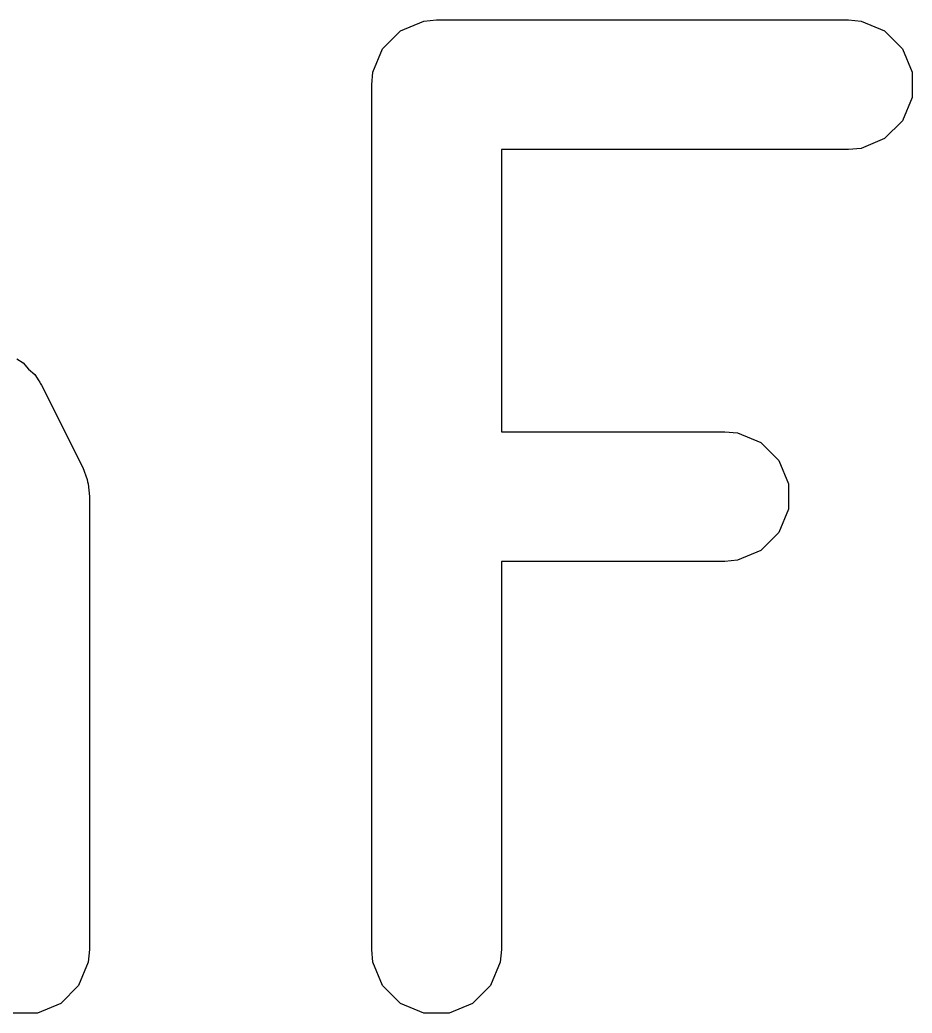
# Model space of a CAD drawing. Extents: x 4.17 to 6.89, y -6.18 to -1.34.
# Drawn here: x 6.50428 to 6.54489, y -4.80702 to -4.7618 of the extents above; entities that cross this region are included whole.
import ezdxf

# ---------------------------------------------------------------- set-up
doc = ezdxf.new("R2010")
doc.units = 0
doc.header["$MEASUREMENT"] = 0
doc.layers.add('BLACK', color=7, linetype='CONTINUOUS')

msp = doc.modelspace()

# ---------------------------------------------------------------- linework, layer by layer
at = {"layer": 'BLACK', "linetype": 'CONTINUOUS'}
for p, q in [((6.521607, -4.762302), (6.522671, -4.761861)), ((6.522671, -4.761861), (6.523247, -4.761804)), ((6.523247, -4.761804), (6.541995, -4.761804)), ((6.541995, -4.761804), (6.542571, -4.761861)), ((6.542571, -4.761861), (6.543635, -4.762302)), ((6.520792, -4.763116), (6.521607, -4.762302)), ((6.543635, -4.762302), (6.54445, -4.763116)), ((6.520351, -4.764181), (6.520792, -4.763116)), ((6.54445, -4.763116), (6.544891, -4.764181)), ((6.520294, -4.764757), (6.520351, -4.764181)), ((6.544891, -4.764181), (6.544891, -4.765333)), ((6.520294, -4.804127), (6.520294, -4.764757)), ((6.544891, -4.765333), (6.54445, -4.766397)), ((6.54445, -4.766397), (6.543635, -4.767212)), ((6.543635, -4.767212), (6.542571, -4.767653)), ((6.541995, -4.767709), (6.5262, -4.767709)), ((6.5262, -4.767709), (6.5262, -4.780552)), ((6.542571, -4.767653), (6.541995, -4.767709)), ((6.504143, -4.777239), (6.504435, -4.777422)), ((6.504435, -4.777422), (6.504678, -4.777702)), ((6.504678, -4.777702), (6.504957, -4.777944)), ((6.504957, -4.777944), (6.505141, -4.778236)), ((6.505141, -4.778236), (6.50519, -4.778292)), ((6.50519, -4.778292), (6.505205, -4.778338)), ((6.505205, -4.778338), (6.505266, -4.778434)), ((6.505266, -4.778434), (6.50714, -4.782184)), ((6.5262, -4.780552), (6.53637, -4.780552)), ((6.53637, -4.780552), (6.536946, -4.780608)), ((6.536946, -4.780608), (6.538011, -4.781049)), ((6.538011, -4.781049), (6.538826, -4.781864)), ((6.538826, -4.781864), (6.539266, -4.782928)), ((6.50714, -4.782184), (6.507347, -4.782724)), ((6.507347, -4.782724), (6.507355, -4.78283)), ((6.507355, -4.78283), (6.507395, -4.782928)), ((6.507395, -4.782928), (6.507452, -4.783504)), ((6.539266, -4.782928), (6.539266, -4.78408)), ((6.507452, -4.783504), (6.507452, -4.804127)), ((6.539266, -4.78408), (6.538826, -4.785145)), ((6.538826, -4.785145), (6.538011, -4.785959)), ((6.538011, -4.785959), (6.536946, -4.7864)), ((6.536946, -4.7864), (6.53637, -4.786457)), ((6.53637, -4.786457), (6.5262, -4.786457)), ((6.5262, -4.786457), (6.5262, -4.804127)), ((6.507452, -4.804127), (6.507395, -4.804703)), ((6.520351, -4.804703), (6.520294, -4.804127)), ((6.5262, -4.804127), (6.526143, -4.804703)), ((6.507395, -4.804703), (6.506955, -4.805767)), ((6.520792, -4.805767), (6.520351, -4.804703)), ((6.526143, -4.804703), (6.525702, -4.805767)), ((6.506955, -4.805767), (6.50614, -4.806582)), ((6.521607, -4.806582), (6.520792, -4.805767)), ((6.525702, -4.805767), (6.524888, -4.806582)), ((6.50614, -4.806582), (6.505075, -4.807023)), ((6.522671, -4.807023), (6.521607, -4.806582)), ((6.524888, -4.806582), (6.523823, -4.807023)), ((6.505075, -4.807023), (6.503923, -4.807023)), ((6.523823, -4.807023), (6.522671, -4.807023))]:
    msp.add_line(p, q, dxfattribs=at)

doc.saveas('drawing.dxf')
